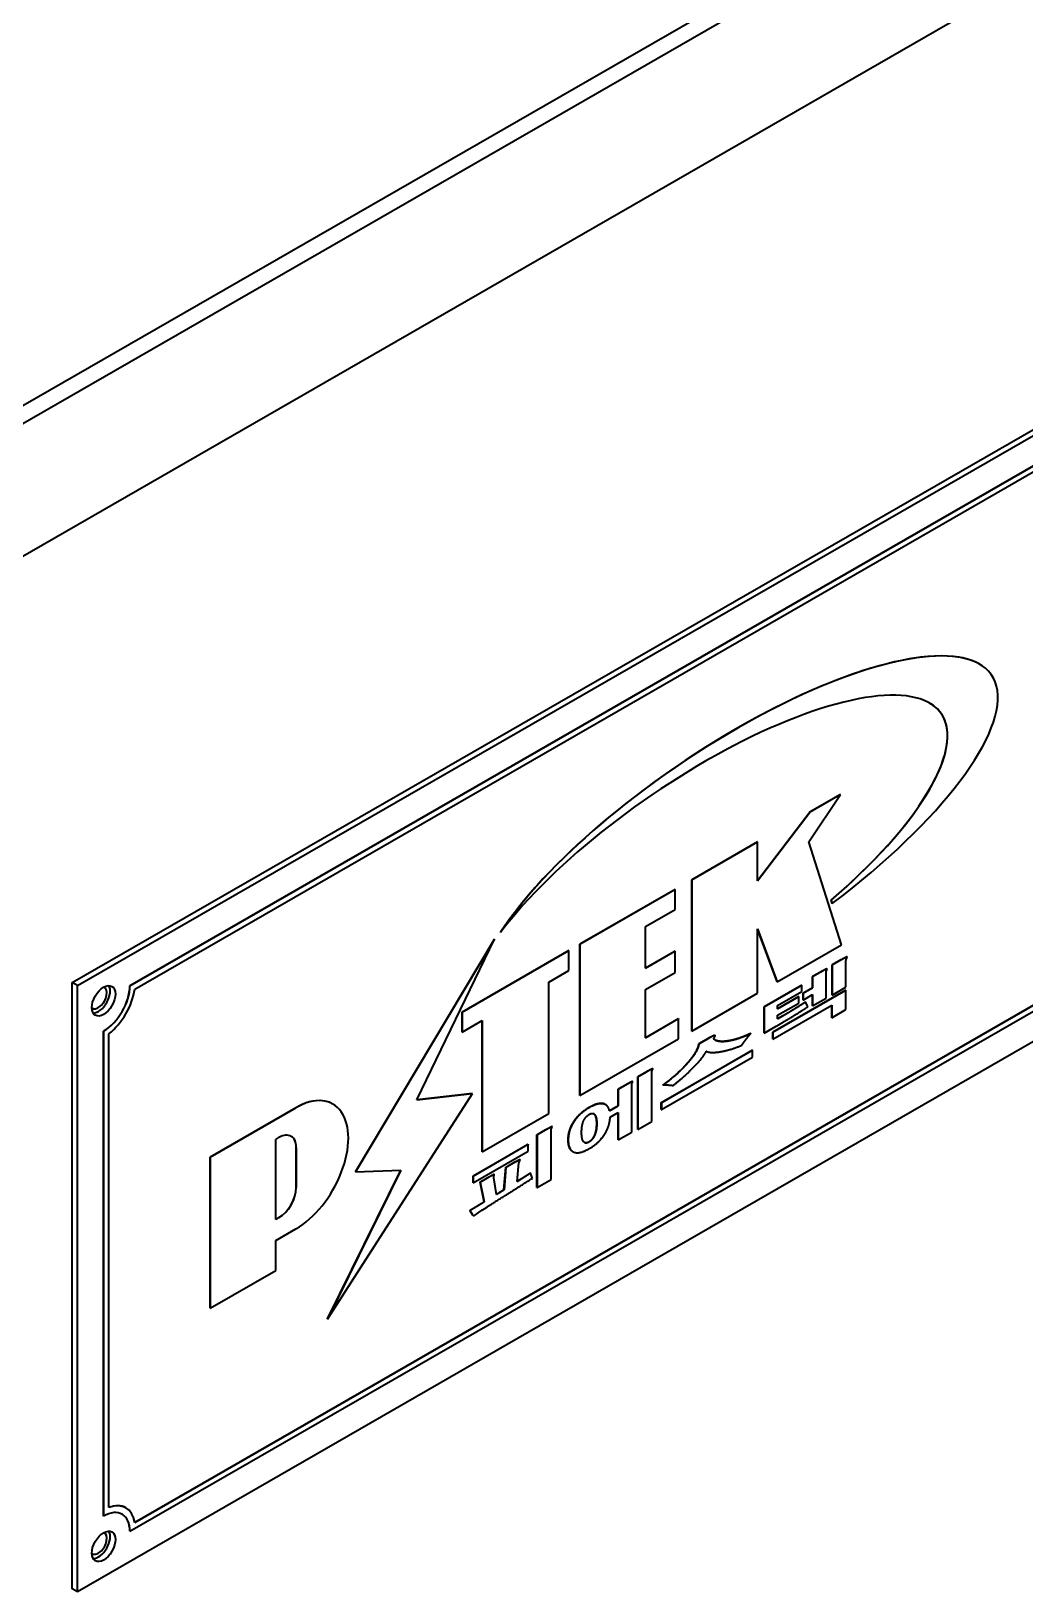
# Model space of a CAD drawing. Header units: inches. Extents: x 6934 to 18973, y 4254 to 7629.
# Drawn here: x 11141.6 to 11248.8, y 6890.3 to 7058.6 of the extents above; entities that cross this region are included whole.
import ezdxf

# ---------------------------------------------------------------- set-up
doc = ezdxf.new("R2010")
doc.units = ezdxf.units.IN
doc.header["$MEASUREMENT"] = 0
doc.layers.add('POWER SUPPLY CASE OUTLINE$0$가시적인 것(ISO)', color=3, linetype='Continuous', lineweight=40, true_color=0x00ff00)
doc.layers.add('POWER SUPPLY CASE OUTLINE$0$가시적인 좁은 것(ISO)', color=3, linetype='Continuous', lineweight=35, true_color=0x00ff00)

msp = doc.modelspace()

# ---------------------------------------------------------------- linework, layer by layer
at = {"layer": 'POWER SUPPLY CASE OUTLINE$0$가시적인 것(ISO)'}
for p, q in [((11032.922, 6956.172), (11400.617, 7167.914)), ((11034.619, 6955.195), (11402.314, 7166.937)), ((11414.759, 7159.77), (11047.064, 6948.028)), ((11146.059, 6955.983), (11315.764, 7053.71)), ((11146.624, 6955.657), (11316.33, 7053.384)), ((11152.281, 6955.644), (11310.673, 7046.856)), ((11310.679, 7046.853), (11152.287, 6955.641)), ((11152.805, 6955.286), (11310.161, 7045.901)), ((11243.917, 6990.352), (11243.922, 6990.349)), ((11316.33, 6987.98), (11146.624, 6890.253)), ((11152.287, 6896.778), (11310.679, 6987.99)), ((11152.804, 6897.736), (11310.155, 6988.349)), ((11310.161, 6988.345), (11152.805, 6897.73)), ((11225.502, 6971.17), (11228.908, 6976.292)), ((11225.656, 6974.426), (11228.903, 6976.295)), ((11228.908, 6976.292), (11225.662, 6974.423)), ((11228.903, 6976.295), (11228.908, 6976.292)), ((11219.99, 6966.981), (11225.656, 6974.426)), ((11225.662, 6974.423), (11219.99, 6966.971)), ((11225.656, 6974.426), (11225.662, 6974.423)), ((11212.888, 6967.073), (11219.984, 6971.16)), ((11219.99, 6971.156), (11212.894, 6967.07)), ((11219.984, 6971.16), (11219.99, 6971.156)), ((11219.99, 6966.971), (11219.99, 6971.156)), ((11229.045, 6960.056), (11225.502, 6971.17)), ((11200.824, 6960.126), (11211.075, 6966.029)), ((11211.081, 6966.026), (11200.829, 6960.123)), ((11211.075, 6966.029), (11211.081, 6966.026)), ((11211.081, 6963.864), (11211.081, 6966.026)), ((11212.888, 6950.759), (11212.888, 6967.073)), ((11212.888, 6967.073), (11212.894, 6967.07)), ((11212.894, 6967.07), (11212.894, 6950.755)), ((11228.037, 6964.518), (11227.92, 6964.885)), ((11227.92, 6964.885), (11227.925, 6964.882)), ((11227.925, 6964.882), (11228.042, 6964.514)), ((11228.037, 6964.518), (11228.042, 6964.514)), ((11207.883, 6962.022), (11211.081, 6963.864)), ((11192.25, 6961.408), (11192.255, 6961.405)), ((11207.883, 6957.536), (11207.883, 6962.022)), ((11219.99, 6961.775), (11222.111, 6956.063)), ((11219.99, 6954.842), (11219.99, 6961.775)), ((11222.106, 6956.067), (11219.99, 6961.763)), ((11176.604, 6935.561), (11191.62, 6960.684)), ((11191.626, 6960.68), (11176.61, 6935.557)), ((11183.237, 6943.324), (11191.626, 6960.68)), ((11188.107, 6952.803), (11199.633, 6959.441)), ((11199.639, 6959.437), (11188.112, 6952.8)), ((11191.62, 6960.684), (11191.626, 6960.68)), ((11199.633, 6959.441), (11199.639, 6959.437)), ((11199.639, 6957.275), (11199.639, 6959.437)), ((11200.824, 6943.811), (11200.824, 6960.126)), ((11200.824, 6960.126), (11200.829, 6960.123)), ((11200.829, 6960.123), (11200.829, 6943.808)), ((11207.883, 6957.543), (11211.075, 6959.381)), ((11211.081, 6959.378), (11207.883, 6957.536)), ((11211.075, 6959.381), (11211.081, 6959.378)), ((11211.081, 6957.082), (11211.081, 6959.378)), ((11222.111, 6956.063), (11229.045, 6960.056)), ((11228.028, 6957.894), (11228.959, 6958.43)), ((11228.028, 6954.641), (11228.028, 6957.894)), ((11228.028, 6957.894), (11228.033, 6957.891)), ((11228.964, 6958.427), (11228.033, 6957.891)), ((11228.033, 6957.891), (11228.033, 6954.638)), ((11229.517, 6955.492), (11229.517, 6958.331)), ((11229.593, 6958.76), (11229.599, 6958.757)), ((11229.617, 6958.757), (11229.623, 6958.754)), ((11146.624, 6955.657), (11146.059, 6955.983)), ((11146.059, 6890.579), (11146.059, 6955.983)), ((11197.463, 6956.022), (11199.639, 6957.275)), ((11197.463, 6941.869), (11197.463, 6956.022)), ((11207.883, 6955.24), (11211.081, 6957.082)), ((11222.106, 6956.067), (11222.111, 6956.063)), ((11225.9, 6956.627), (11226.749, 6957.116)), ((11225.9, 6955.427), (11225.9, 6956.627)), ((11225.9, 6956.627), (11225.905, 6956.624)), ((11226.754, 6957.113), (11225.905, 6956.624)), ((11225.905, 6956.624), (11225.905, 6955.423)), ((11227.368, 6954.308), (11227.368, 6957.064)), ((11227.404, 6957.452), (11227.409, 6957.449)), ((11227.442, 6957.451), (11227.448, 6957.448)), ((11146.624, 6890.253), (11146.624, 6955.657)), ((11152.281, 6955.644), (11152.287, 6955.641)), ((11207.883, 6950.032), (11207.883, 6955.24)), ((11212.894, 6950.755), (11219.99, 6954.842)), ((11220.692, 6953.38), (11224.744, 6955.713)), ((11224.749, 6955.71), (11220.698, 6953.377)), ((11221.623, 6950.628), (11229.511, 6955.17)), ((11229.517, 6955.167), (11221.629, 6950.624)), ((11222.13, 6953.515), (11224.749, 6955.024)), ((11222.13, 6953.155), (11224.416, 6954.472)), ((11224.422, 6954.468), (11222.13, 6953.149)), ((11224.416, 6954.472), (11224.422, 6954.468)), ((11224.422, 6953.782), (11224.422, 6954.468)), ((11224.744, 6955.713), (11224.749, 6955.71)), ((11224.749, 6955.024), (11224.749, 6955.71)), ((11224.887, 6954.843), (11225.9, 6955.427)), ((11224.887, 6954.104), (11224.887, 6954.843)), ((11224.887, 6954.843), (11224.892, 6954.84)), ((11225.905, 6955.423), (11224.892, 6954.84)), ((11224.892, 6954.84), (11224.892, 6954.101)), ((11224.892, 6954.101), (11225.905, 6954.684)), ((11225.9, 6955.427), (11225.905, 6955.423)), ((11225.9, 6953.469), (11225.9, 6954.681)), ((11225.905, 6954.684), (11225.905, 6953.466)), ((11225.905, 6953.466), (11227.368, 6954.308)), ((11228.028, 6954.641), (11228.033, 6954.638)), ((11228.033, 6954.638), (11229.517, 6955.492)), ((11229.511, 6955.17), (11229.517, 6955.167)), ((11229.517, 6953.067), (11229.517, 6955.167)), ((11188.107, 6950.641), (11188.107, 6952.803)), ((11188.107, 6952.803), (11188.112, 6952.8)), ((11188.112, 6952.8), (11188.112, 6950.637)), ((11220.692, 6950.547), (11220.692, 6953.38)), ((11220.692, 6953.38), (11220.698, 6953.377)), ((11220.698, 6953.377), (11220.698, 6950.544)), ((11221.629, 6949.885), (11228.003, 6953.556)), ((11222.13, 6952.463), (11224.422, 6953.782)), ((11222.13, 6953.149), (11222.13, 6953.515)), ((11224.887, 6954.104), (11224.892, 6954.101)), ((11225.153, 6953.902), (11225.158, 6953.899)), ((11225.384, 6953.372), (11225.158, 6953.899)), ((11225.9, 6953.469), (11225.905, 6953.466)), ((11227.997, 6952.199), (11227.997, 6953.552)), ((11228.003, 6953.556), (11228.003, 6952.195)), ((11228.003, 6952.195), (11229.517, 6953.067)), ((11188.112, 6950.637), (11190.289, 6951.89)), ((11190.283, 6937.741), (11190.283, 6951.887)), ((11190.289, 6951.89), (11190.289, 6937.738)), ((11207.883, 6950.039), (11211.449, 6952.092)), ((11211.455, 6952.089), (11207.883, 6950.032)), ((11211.449, 6952.092), (11211.455, 6952.089)), ((11211.455, 6949.927), (11211.455, 6952.089)), ((11220.698, 6950.544), (11221.997, 6951.292)), ((11222.13, 6952.06), (11222.13, 6952.463)), ((11222.13, 6952.067), (11222.697, 6952.394)), ((11222.703, 6952.39), (11222.13, 6952.06)), ((11227.997, 6952.199), (11228.003, 6952.195)), ((11149.453, 6898.423), (11149.453, 6950.746)), ((11149.453, 6950.746), (11149.458, 6950.742)), ((11149.458, 6950.742), (11149.458, 6898.419)), ((11150.024, 6899.344), (11150.024, 6950.469)), ((11188.107, 6950.641), (11188.112, 6950.637)), ((11200.829, 6943.808), (11211.455, 6949.927)), ((11212.888, 6950.759), (11212.894, 6950.755)), ((11213.633, 6949.374), (11214.717, 6949.998)), ((11213.633, 6949.374), (11213.639, 6949.371)), ((11214.723, 6949.995), (11213.639, 6949.371)), ((11215.38, 6950.287), (11215.385, 6950.283)), ((11219.26, 6950.515), (11219.266, 6950.511)), ((11220.692, 6950.547), (11220.698, 6950.544)), ((11221.623, 6949.888), (11221.623, 6950.628)), ((11221.623, 6950.628), (11221.629, 6950.624)), ((11221.623, 6949.888), (11221.629, 6949.885)), ((11221.629, 6950.624), (11221.629, 6949.885)), ((11209.602, 6943.031), (11219.424, 6948.687)), ((11219.429, 6948.684), (11209.608, 6943.028)), ((11209.608, 6942.288), (11219.429, 6947.944)), ((11214.49, 6948.573), (11214.495, 6948.57)), ((11219.424, 6948.687), (11219.429, 6948.684)), ((11219.429, 6947.944), (11219.429, 6948.684)), ((11207.075, 6945.828), (11208.006, 6946.364)), ((11207.075, 6940.15), (11207.075, 6945.828)), ((11207.075, 6945.828), (11207.081, 6945.825)), ((11208.012, 6946.361), (11207.081, 6945.825)), ((11207.081, 6945.825), (11207.081, 6940.147)), ((11208.564, 6941.001), (11208.564, 6946.265)), ((11208.64, 6946.694), (11208.646, 6946.691)), ((11208.664, 6946.692), (11208.67, 6946.688)), ((11204.947, 6944.484), (11205.786, 6944.968)), ((11204.947, 6942.681), (11204.947, 6944.484)), ((11204.947, 6944.484), (11204.953, 6944.481)), ((11205.792, 6944.964), (11204.953, 6944.481)), ((11204.953, 6944.481), (11204.953, 6942.677)), ((11206.405, 6939.853), (11206.405, 6944.963)), ((11206.451, 6945.309), (11206.457, 6945.306)), ((11206.483, 6945.307), (11206.488, 6945.304)), ((11209.756, 6944.935), (11209.761, 6944.932)), ((11160.95, 6937.164), (11170.189, 6942.484)), ((11170.194, 6942.481), (11160.956, 6937.161)), ((11173.609, 6919.686), (11189.237, 6944.024)), ((11174.178, 6942.876), (11174.184, 6942.873)), ((11189.237, 6944.024), (11183.237, 6943.324)), ((11183.239, 6943.328), (11189.231, 6944.027)), ((11189.231, 6944.027), (11189.237, 6944.024)), ((11200.824, 6943.811), (11200.829, 6943.808)), ((11203.563, 6942.84), (11203.568, 6942.837)), ((11204.01, 6942.141), (11204.947, 6942.681)), ((11204.953, 6942.677), (11204.011, 6942.135)), ((11204.947, 6942.681), (11204.953, 6942.677)), ((11209.602, 6942.292), (11209.602, 6943.031)), ((11209.602, 6943.031), (11209.608, 6943.028)), ((11209.608, 6943.028), (11209.608, 6942.288)), ((11190.289, 6937.738), (11197.463, 6941.869)), ((11202.41, 6941.74), (11202.415, 6941.737)), ((11204.083, 6941.449), (11204.953, 6941.95)), ((11204.947, 6939.02), (11204.947, 6941.947)), ((11204.953, 6941.95), (11204.953, 6939.016)), ((11207.081, 6940.147), (11208.564, 6941.001)), ((11209.602, 6942.292), (11209.608, 6942.288)), ((11168.011, 6939.062), (11168.368, 6939.267)), ((11168.011, 6930.413), (11168.011, 6939.062)), ((11196.19, 6939.56), (11197.1, 6940.084)), ((11196.19, 6933.882), (11196.19, 6939.56)), ((11196.19, 6939.56), (11196.195, 6939.556)), ((11197.106, 6940.081), (11196.195, 6939.556)), ((11196.195, 6939.556), (11196.195, 6933.879)), ((11197.709, 6934.751), (11197.709, 6940.032)), ((11197.775, 6940.443), (11197.781, 6940.44)), ((11197.809, 6940.443), (11197.815, 6940.44)), ((11202.41, 6939.522), (11202.415, 6939.519)), ((11204.953, 6939.016), (11206.405, 6939.853)), ((11207.075, 6940.15), (11207.081, 6940.147)), ((11170.233, 6933.861), (11170.233, 6938.185)), ((11170.238, 6938.182), (11170.238, 6933.858)), ((11189.304, 6935.11), (11195.248, 6938.533)), ((11195.254, 6938.529), (11189.31, 6935.106)), ((11189.31, 6934.385), (11195.254, 6937.808)), ((11190.283, 6937.741), (11190.289, 6937.738)), ((11195.248, 6938.533), (11195.254, 6938.529)), ((11195.254, 6937.808), (11195.254, 6938.529)), ((11200.056, 6937.744), (11200.061, 6937.741)), ((11204.947, 6939.02), (11204.953, 6939.016)), ((11160.95, 6920.849), (11160.95, 6937.164)), ((11160.95, 6937.164), (11160.956, 6937.161)), ((11160.956, 6937.161), (11160.956, 6920.846)), ((11173.603, 6919.69), (11181.494, 6935.752)), ((11181.501, 6935.753), (11173.609, 6919.686)), ((11176.61, 6935.557), (11181.501, 6935.753)), ((11192.629, 6933.63), (11192.844, 6936.054)), ((11192.85, 6936.051), (11192.635, 6933.626)), ((11192.844, 6936.054), (11193.734, 6936.567)), ((11192.844, 6936.054), (11192.85, 6936.051)), ((11193.74, 6936.563), (11192.85, 6936.051)), ((11194.057, 6934.522), (11194.251, 6936.544)), ((11194.328, 6936.867), (11194.333, 6936.864)), ((11194.353, 6936.866), (11194.359, 6936.863)), ((11176.604, 6935.561), (11176.61, 6935.557)), ((11189.304, 6934.388), (11189.304, 6935.11)), ((11189.304, 6935.11), (11189.31, 6935.106)), ((11189.304, 6934.388), (11189.31, 6934.385)), ((11189.31, 6935.106), (11189.31, 6934.385)), ((11190.072, 6934.457), (11191.033, 6935.011)), ((11190.491, 6932.321), (11190.072, 6934.457)), ((11190.072, 6934.457), (11190.077, 6934.454)), ((11191.039, 6935.008), (11190.077, 6934.454)), ((11190.077, 6934.454), (11190.497, 6932.318)), ((11191.827, 6933.119), (11191.54, 6934.924)), ((11191.545, 6935.276), (11191.55, 6935.273)), ((11191.57, 6935.274), (11191.575, 6935.271)), ((11194.466, 6934.781), (11194.057, 6934.522)), ((11194.058, 6934.529), (11194.461, 6934.785)), ((11195.484, 6935.433), (11195.489, 6935.43)), ((11195.694, 6934.861), (11195.489, 6935.43)), ((11196.195, 6933.879), (11197.709, 6934.751)), ((11191.826, 6933.126), (11192.148, 6933.335)), ((11192.154, 6933.332), (11191.827, 6933.119)), ((11192.148, 6933.335), (11192.629, 6933.63)), ((11192.148, 6933.335), (11192.154, 6933.332)), ((11192.635, 6933.626), (11192.154, 6933.332)), ((11192.629, 6933.63), (11192.635, 6933.626)), ((11196.19, 6933.882), (11196.195, 6933.879)), ((11189.222, 6930.946), (11188.946, 6931.396)), ((11188.946, 6931.396), (11188.952, 6931.393)), ((11188.952, 6931.393), (11189.228, 6930.943)), ((11189.222, 6930.946), (11189.228, 6930.943)), ((11189.311, 6930.857), (11189.316, 6930.854)), ((11190.491, 6932.321), (11190.497, 6932.318)), ((11168.011, 6930.419), (11168.362, 6930.622)), ((11168.368, 6930.619), (11168.011, 6930.413)), ((11168.011, 6928.152), (11170.194, 6929.41)), ((11168.011, 6924.909), (11168.011, 6928.152)), ((11160.956, 6920.846), (11168.011, 6924.909)), ((11160.95, 6920.849), (11160.956, 6920.846)), ((11173.603, 6919.69), (11173.609, 6919.686)), ((11151.848, 6899.312), (11151.854, 6899.309)), ((11149.453, 6898.423), (11149.458, 6898.419)), ((11152.281, 6896.781), (11152.287, 6896.778)), ((11146.624, 6890.253), (11146.059, 6890.579))]:
    msp.add_line(p, q, dxfattribs=at)
for centre, major_axis, ratio, start_param, end_param in [((11217.702, 6970.519), (27.529, 18.64), 0.327963, 4.8693324, 8.7606868), ((11217.696, 6970.522), (27.529, 18.64), 0.327963, 0.1583568, 2.4775015), ((11214.349, 6967.567), (25.455, 17.426), 0.3375041, 5.0317837, 8.6347339), ((11214.343, 6967.57), (25.455, 17.426), 0.3375041, 5.0317837, 6.4437041), ((11148.887, 6954.341), (0.647, 1.124), 0.5780931, 3.0447279, 6.38005), ((11148.887, 6954.341), (-0.898, -1.56), 0.5780931, 0.319049, 2.8225436), ((11149.453, 6954.016), (1.996, 3.466), 0.5780931, 3.9250575, 5.4958534), ((11149.458, 6954.012), (-1.996, -3.466), 0.5780931, 0.7834649, 2.3542608), ((11149.458, 6954.012), (2.395, 4.16), 0.5780931, 4.0925055, 5.3284054), ((11170.189, 6935.949), (3.989, 6.928), 0.5780931, 0, 0.7834645), ((11170.194, 6935.945), (3.989, 6.928), 0.5780931, 3.9250571, 7.0666498), ((11168.368, 6937.105), (1.32, 2.292), 0.5780931, 5.4958534, 7.0666498), ((11168.362, 6937.108), (1.32, 2.292), 0.5780931, 5.4958534, 6.2810505), ((11168.362, 6932.784), (1.32, 2.292), 0.5780931, 3.9250571, 5.4958534), ((11168.368, 6932.781), (-1.32, -2.292), 0.5780931, 0.7834645, 2.3542608), ((11149.458, 6895.149), (1.996, 3.466), 0.5780931, 5.4958534, 7.0666502), ((11149.458, 6895.149), (2.395, 4.16), 0.5780931, 5.6633015, 6.899202), ((11149.453, 6895.152), (2.395, 4.16), 0.5780931, 0, 0.6143262), ((11149.453, 6895.152), (1.996, 3.466), 0.5780931, 5.4958534, 6.2817738), ((11148.887, 6895.478), (0.647, 1.124), 0.5780931, 3.0447279, 6.38005), ((11148.887, 6895.478), (-0.898, -1.56), 0.5780931, 0.319049, 2.8225436)]:
    msp.add_ellipse(centre, major_axis=major_axis, ratio=ratio, start_param=start_param, end_param=end_param, dxfattribs=at)
for centre in [(11149.453, 6954.016), (11149.453, 6895.152)]:
    msp.add_ellipse(centre, major_axis=(0.898, 1.56), ratio=0.5780931, dxfattribs=at)
for points in [[(11228.959, 6958.43), (11229.48, 6958.731), (11229.593, 6958.76)], [(11229.599, 6958.757), (11229.486, 6958.727), (11228.964, 6958.427)], [(11229.517, 6958.331), (11229.517, 6958.396), (11229.537, 6958.473)], [(11229.537, 6958.473), (11229.558, 6958.526), (11229.599, 6958.615)], [(11229.593, 6958.76), (11229.608, 6958.762), (11229.617, 6958.757)], [(11229.599, 6958.615), (11229.67, 6958.768), (11229.599, 6958.757)], [(11226.749, 6957.116), (11227.291, 6957.428), (11227.404, 6957.452)], [(11227.409, 6957.449), (11227.297, 6957.425), (11226.754, 6957.113)], [(11227.368, 6957.064), (11227.368, 6957.123), (11227.389, 6957.2)], [(11227.389, 6957.2), (11227.399, 6957.236), (11227.43, 6957.318)], [(11227.404, 6957.452), (11227.43, 6957.458), (11227.442, 6957.451)], [(11227.43, 6957.318), (11227.501, 6957.472), (11227.409, 6957.449)], [(11222.697, 6952.394), (11223.321, 6952.753), (11223.884, 6953.101)], [(11223.89, 6953.097), (11223.327, 6952.75), (11222.703, 6952.39)], [(11223.675, 6952.288), (11224.667, 6952.889), (11225.384, 6953.372)], [(11223.884, 6953.101), (11224.508, 6953.484), (11225.153, 6953.902)], [(11225.158, 6953.899), (11224.514, 6953.481), (11223.89, 6953.097)], [(11221.997, 6951.292), (11222.908, 6951.816), (11223.675, 6952.288)], [(11212.477, 6947.36), (11213.633, 6948.694), (11213.633, 6949.374)], [(11213.639, 6949.371), (11213.639, 6948.691), (11212.483, 6947.356)], [(11214.717, 6949.998), (11215.229, 6950.293), (11215.352, 6950.293)], [(11215.357, 6950.289), (11215.235, 6950.29), (11214.723, 6949.995)], [(11215.265, 6949.982), (11215.48, 6950.289), (11215.357, 6950.289)], [(11215.542, 6949.727), (11215.265, 6949.822), (11215.265, 6949.982)], [(11215.352, 6950.293), (11215.369, 6950.293), (11215.38, 6950.287)], [(11215.403, 6949.788), (11215.459, 6949.757), (11215.536, 6949.73)], [(11215.536, 6949.73), (11215.833, 6949.623), (11216.334, 6949.646)], [(11216.34, 6949.643), (11215.838, 6949.62), (11215.542, 6949.727)], [(11215.951, 6948.52), (11217.086, 6948.712), (11218.283, 6949.23)], [(11216.334, 6949.646), (11216.907, 6949.68), (11217.592, 6949.868)], [(11217.598, 6949.865), (11216.912, 6949.677), (11216.34, 6949.643)], [(11217.592, 6949.868), (11218.39, 6950.097), (11219.26, 6950.515)], [(11219.266, 6950.511), (11218.396, 6950.093), (11217.598, 6949.865)], [(11218.283, 6949.23), (11218.519, 6949.567), (11218.764, 6949.892)], [(11218.764, 6949.892), (11219.04, 6950.258), (11219.266, 6950.511)], [(11213.045, 6946.817), (11214.16, 6947.956), (11214.457, 6948.594)], [(11214.49, 6948.573), (11214.473, 6948.583), (11214.457, 6948.594)], [(11214.457, 6948.594), (11214.825, 6948.339), (11215.951, 6948.52)], [(11208.006, 6946.364), (11208.528, 6946.665), (11208.64, 6946.694)], [(11208.646, 6946.691), (11208.533, 6946.661), (11208.012, 6946.361)], [(11208.564, 6946.265), (11208.564, 6946.33), (11208.585, 6946.407)], [(11208.585, 6946.407), (11208.605, 6946.46), (11208.646, 6946.549)], [(11208.64, 6946.694), (11208.656, 6946.697), (11208.664, 6946.692)], [(11208.646, 6946.549), (11208.718, 6946.702), (11208.646, 6946.691)], [(11209.756, 6944.935), (11211.311, 6946.014), (11212.477, 6947.36)], [(11212.483, 6947.356), (11211.316, 6946.011), (11209.761, 6944.932)], [(11210.856, 6944.882), (11211.971, 6945.725), (11213.045, 6946.817)], [(11205.786, 6944.968), (11206.328, 6945.28), (11206.451, 6945.309)], [(11206.457, 6945.306), (11206.334, 6945.277), (11205.792, 6944.964)], [(11206.405, 6944.963), (11206.405, 6945.01), (11206.426, 6945.075)], [(11206.426, 6945.075), (11206.436, 6945.105), (11206.467, 6945.176)], [(11206.451, 6945.309), (11206.472, 6945.314), (11206.483, 6945.307)], [(11206.467, 6945.176), (11206.538, 6945.323), (11206.457, 6945.306)], [(11209.761, 6944.932), (11210.058, 6944.955), (11210.344, 6944.936)], [(11210.344, 6944.936), (11210.631, 6944.924), (11210.856, 6944.882)], [(11200.118, 6940.917), (11200.722, 6941.88), (11201.827, 6942.516)], [(11201.832, 6942.513), (11200.727, 6941.876), (11200.124, 6940.914)], [(11201.827, 6942.516), (11202.747, 6943.046), (11203.32, 6942.933)], [(11203.326, 6942.929), (11202.753, 6943.043), (11201.832, 6942.513)], [(11203.32, 6942.933), (11203.454, 6942.903), (11203.563, 6942.84)], [(11204.011, 6942.135), (11203.868, 6942.81), (11203.326, 6942.929)], [(11199.555, 6939.002), (11199.555, 6940.002), (11200.118, 6940.917)], [(11200.124, 6940.914), (11199.561, 6939.998), (11199.561, 6938.999)], [(11201.004, 6939.829), (11201.004, 6940.551), (11201.208, 6941.041)], [(11201.208, 6941.041), (11201.423, 6941.532), (11201.822, 6941.762)], [(11201.822, 6941.762), (11202.211, 6941.986), (11202.415, 6941.737)], [(11202.41, 6941.74), (11202.365, 6941.795), (11202.311, 6941.827)], [(11202.635, 6940.775), (11202.635, 6941.497), (11202.41, 6941.74)], [(11202.41, 6939.522), (11202.635, 6940.036), (11202.635, 6940.775)], [(11202.415, 6941.737), (11202.641, 6941.494), (11202.641, 6940.772)], [(11202.641, 6940.772), (11202.641, 6940.033), (11202.415, 6939.519)], [(11203.469, 6939.587), (11204.032, 6940.456), (11204.083, 6941.449)], [(11197.1, 6940.084), (11197.663, 6940.408), (11197.775, 6940.443)], [(11197.781, 6940.44), (11197.668, 6940.405), (11197.106, 6940.081)], [(11197.709, 6940.032), (11197.709, 6940.103), (11197.74, 6940.192)], [(11197.74, 6940.192), (11197.75, 6940.233), (11197.791, 6940.322)], [(11197.775, 6940.443), (11197.798, 6940.45), (11197.809, 6940.443)], [(11197.791, 6940.322), (11197.863, 6940.463), (11197.781, 6940.44)], [(11201.208, 6938.824), (11201.004, 6939.084), (11201.004, 6939.829)], [(11201.816, 6938.808), (11202.205, 6939.032), (11202.41, 6939.522)], [(11202.415, 6939.519), (11202.211, 6939.028), (11201.822, 6938.804)], [(11201.832, 6938.071), (11202.876, 6938.672), (11203.469, 6939.587)], [(11200.056, 6937.744), (11199.555, 6938.032), (11199.555, 6939.002)], [(11199.561, 6938.999), (11199.561, 6937.97), (11200.124, 6937.708)], [(11200.124, 6937.708), (11200.727, 6937.435), (11201.832, 6938.071)], [(11201.822, 6938.804), (11201.423, 6938.575), (11201.208, 6938.824)], [(11201.306, 6938.741), (11201.505, 6938.628), (11201.816, 6938.808)], [(11193.734, 6936.567), (11194.225, 6936.849), (11194.328, 6936.867)], [(11194.333, 6936.864), (11194.231, 6936.846), (11193.74, 6936.563)], [(11194.251, 6936.544), (11194.251, 6936.586), (11194.272, 6936.639)], [(11194.272, 6936.639), (11194.292, 6936.674), (11194.323, 6936.739)], [(11194.323, 6936.739), (11194.405, 6936.881), (11194.333, 6936.864)], [(11194.328, 6936.867), (11194.345, 6936.871), (11194.353, 6936.866)], [(11191.033, 6935.011), (11191.453, 6935.253), (11191.545, 6935.276)], [(11191.55, 6935.273), (11191.458, 6935.249), (11191.039, 6935.008)], [(11191.54, 6934.924), (11191.52, 6934.977), (11191.53, 6935.048)], [(11191.53, 6935.048), (11191.54, 6935.09), (11191.571, 6935.172)], [(11191.545, 6935.276), (11191.561, 6935.279), (11191.57, 6935.274)], [(11191.571, 6935.172), (11191.612, 6935.285), (11191.55, 6935.273)], [(11192.809, 6933.04), (11194.18, 6933.901), (11195.694, 6934.861)], [(11194.461, 6934.785), (11194.839, 6935.02), (11195.013, 6935.132)], [(11195.019, 6935.129), (11194.845, 6935.017), (11194.466, 6934.781)], [(11195.013, 6935.132), (11195.31, 6935.321), (11195.484, 6935.433)], [(11195.489, 6935.43), (11195.315, 6935.318), (11195.019, 6935.129)], [(11190.323, 6931.479), (11191.376, 6932.139), (11192.809, 6933.04)], [(11188.946, 6931.396), (11189.263, 6931.579), (11189.703, 6931.844)], [(11189.709, 6931.841), (11189.269, 6931.576), (11188.952, 6931.393)], [(11189.311, 6930.857), (11189.27, 6930.881), (11189.222, 6930.946)], [(11189.228, 6930.943), (11189.31, 6930.83), (11189.371, 6930.842)], [(11189.371, 6930.842), (11189.433, 6930.854), (11189.617, 6930.995)], [(11189.617, 6930.995), (11189.78, 6931.119), (11189.893, 6931.202)], [(11189.703, 6931.844), (11190, 6932.027), (11190.491, 6932.321)], [(11190.497, 6932.318), (11190.006, 6932.023), (11189.709, 6931.841)], [(11189.893, 6931.202), (11190.098, 6931.343), (11190.323, 6931.479)]]:
    msp.add_open_spline(points, degree=2, dxfattribs=at)
at = {"layer": 'POWER SUPPLY CASE OUTLINE$0$가시적인 좁은 것(ISO)'}
for p, q in [((11228.959, 6958.43), (11228.964, 6958.427)), ((11226.749, 6957.116), (11226.754, 6957.113)), ((11223.884, 6953.101), (11223.89, 6953.097)), ((11222.697, 6952.394), (11222.703, 6952.39)), ((11214.717, 6949.998), (11214.723, 6949.995)), ((11215.352, 6950.293), (11215.357, 6950.289)), ((11215.536, 6949.73), (11215.542, 6949.727)), ((11216.334, 6949.646), (11216.34, 6949.643)), ((11217.592, 6949.868), (11217.598, 6949.865)), ((11208.006, 6946.364), (11208.012, 6946.361)), ((11212.477, 6947.36), (11212.483, 6947.356)), ((11205.786, 6944.968), (11205.792, 6944.964)), ((11170.189, 6942.484), (11170.194, 6942.481)), ((11201.827, 6942.516), (11201.832, 6942.513)), ((11203.32, 6942.933), (11203.326, 6942.929)), ((11200.118, 6940.917), (11200.124, 6940.914)), ((11202.635, 6940.775), (11202.641, 6940.772)), ((11197.1, 6940.084), (11197.106, 6940.081)), ((11170.233, 6938.185), (11170.238, 6938.182)), ((11199.555, 6939.002), (11199.561, 6938.999)), ((11201.816, 6938.808), (11201.822, 6938.804)), ((11193.734, 6936.567), (11193.74, 6936.563)), ((11191.033, 6935.011), (11191.039, 6935.008)), ((11194.461, 6934.785), (11194.466, 6934.781)), ((11195.013, 6935.132), (11195.019, 6935.129)), ((11170.233, 6933.861), (11170.238, 6933.858)), ((11189.703, 6931.844), (11189.709, 6931.841)), ((11168.362, 6930.622), (11168.368, 6930.619))]:
    msp.add_line(p, q, dxfattribs=at)

doc.saveas('drawing.dxf')
